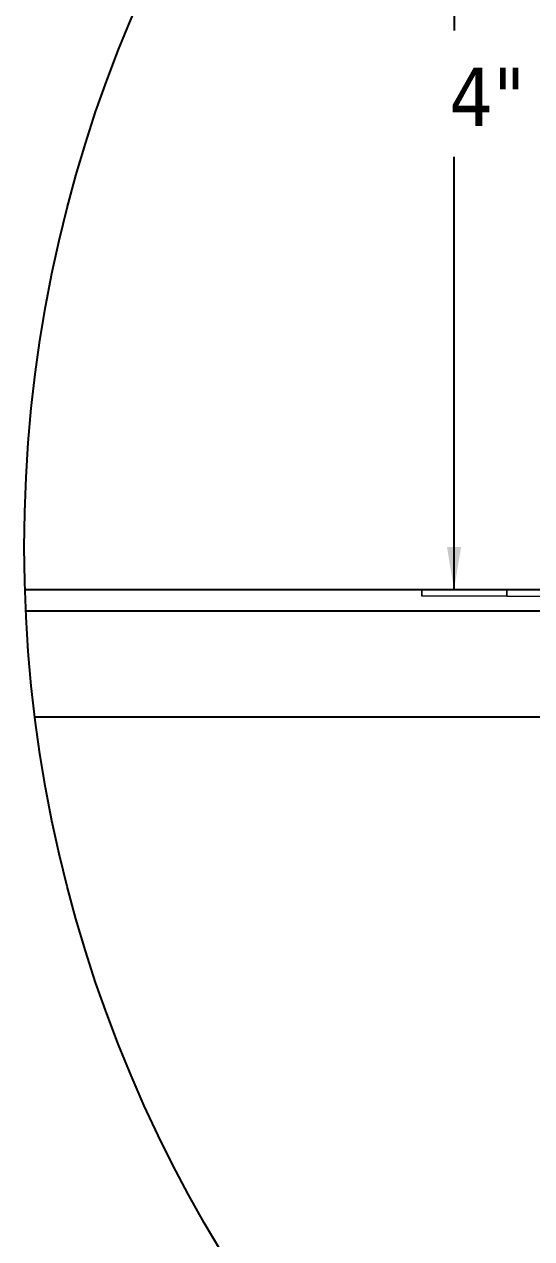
# Model space of a CAD drawing. Header units: inches. Extents: x -456 to 658, y -232 to 0.
# Drawn here: x -442.6 to -419.4, y -178.5 to -122.8 of the extents above; entities that cross this region are included whole.
import ezdxf

# ---------------------------------------------------------------- set-up
doc = ezdxf.new("R2010")
doc.units = ezdxf.units.IN
doc.header["$MEASUREMENT"] = 0
doc.styles.add('Tahoma', font='tahoma.ttf')

# ---------------------------------------------------------------- blocks, each defined once
blk = doc.blocks.new('FM-FF2-001--KIT_SIDE')
at = {"color": 0, "linetype": 'Continuous', "lineweight": 0, "extrusion": (-1, 6.12323e-17, 0)}
for p, q in [((-3, 0.04), (-2.5, 0.04)), ((-3, 0.04), (-3, 0)), ((-2.5, 0.04), (-3, 0.04)), ((-3, 0), (-3, 0.04)), ((-2.5, 0), (-2.5, 0.04)), ((-2.5, 0.04), (-0.1136, 0.04)), ((-0.1136, 0.04), (-2.5, 0.04)), ((-2.5, 0.04), (-2.5, 0)), ((-2.5, 0), (-3, 0)), ((-2.5, 0), (-3, 0)), ((-2.5, 0), (-0.1136, 0)), ((-2.5, 0), (-0.1136, 0))]:
    blk.add_line(p, q, dxfattribs=at)

msp = doc.modelspace()

# ---------------------------------------------------------------- linework, layer by layer
for p, q in [((-422.94258, -113.3387), (-422.94258, -123.07517)), ((-422.94258, -148.7044), (-422.94258, -128.87354))]:
    msp.add_line(p, q)
for points in [[(-442.5981, -148.7044), (-318.21717, -148.7044)], [(-442.5981, -149.67661), (-318.21717, -149.67661)], [(-442.14048, -154.53761), (-318.67479, -154.53761)]]:
    msp.add_lwpolyline(points)
msp.add_circle((-380.40764, -146.76), 62.22086)
msp.add_solid([(-423.26665, -146.76), (-422.61851, -146.76), (-422.94258, -148.7044)])

# ---------------------------------------------------------------- block references
at = {"xscale": 7.777607268479954, "yscale": 7.777607268479954, "zscale": 7.777607268479954}
msp.add_blockref('FM-FF2-001--KIT_SIDE', (-401.08628, -149.01551), dxfattribs=at)

# ---------------------------------------------------------------- texts
at = {"insert": (-423.15143, -124.78232), "char_height": 2.6735525, "attachment_point": 1, "style": 'Tahoma'}
msp.add_mtext('\\A1;\\pxqc;4"', dxfattribs=at)

doc.saveas('drawing.dxf')
